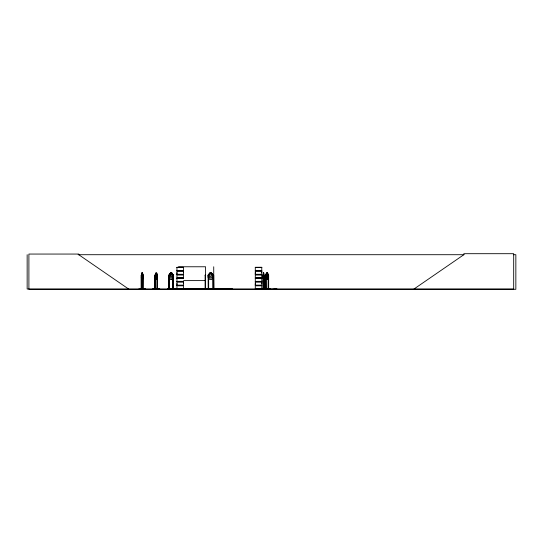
<?xml version="1.0" encoding="UTF-8"?>
<svg xmlns="http://www.w3.org/2000/svg" width="543" height="543" viewBox="0 0 543 543"><rect width="100%" height="100%" fill="white"/><g stroke="black" fill="none" stroke-linecap="round" stroke-linejoin="round"><path stroke-width="0.81" d="M176.95 285.17L176.95 281.987L183.425 281.987L183.419 285.17L176.95 285.17L176.957 283.582M176.95 274.283L176.95 271.106L183.425 271.106L183.419 274.283L176.95 274.283L176.957 272.695M183.419 283.582L183.419 281.987M183.419 272.695L183.419 271.106M255.291 285.17L255.291 281.987L261.767 281.987L261.76 285.17L255.291 285.17L255.298 283.582M255.291 274.283L255.291 271.106L261.767 271.106L261.76 274.283L255.291 274.283L255.298 272.695M261.76 283.582L261.76 281.987M261.76 272.695L261.76 271.106M216.419 288.754L208.661 288.652M263.138 275.097L263.362 281.742M263.749 279.543L263.362 279.543L263.043 277.33L263.274 275.009M263.145 275.036L263.416 272.959M263.274 275.104L263.694 275.158L264.007 277.371L263.694 279.543M141.547 275.063L141.146 275.179L141.234 289.012M142.958 275.063L142.857 289.012M263.932 275.111L264.251 289.012M263.362 275.213L263.145 277.222M263.633 275.158L263.939 277.222M172.986 275.063L172.837 289.012M263.369 275.179C263.803 268.208 263.796 281.912 263.369 275.179L263.117 277.188M208.655 275.097L208.661 289.012M212.808 289.012L212.734 274.982L213.223 275.179L211.532 273.02L209.829 273.02L208.125 275.179L208.193 289.012M263.688 273.02C264.434 279.306 262.615 279.299 263.362 273.02L263.742 273.02M260.579 289.005L271.066 289.012M263.145 277.33L263.633 280.324L263.844 277.371L263.688 275.213L263.307 275.213M141.94 273.02L141.648 276.821L142.422 278.125L142.795 275.179L142.51 273.02L141.886 273.02M263.633 281.742L263.952 279.53M169.389 275.05L169.368 289.012M152.624 288.754L159.717 288.754M181.606 288.971L181.566 288.509M268.48 275.179L267.516 273.034L267.991 276.821L267.353 278.125L266.708 278.125L266.056 276.821L266.056 275.179L266.545 273.02L267.556 273.02M263.369 289.005L263.369 280.059M175.817 288.971L184.199 288.978L175.823 288.733M141.927 272.959L141.363 275.179L141.323 289.012M142.47 279.543L143.108 277.351L142.524 279.543L141.879 279.543L141.295 277.351M170.4 273.02L169.667 276.821L170.645 278.125L171.622 278.125L172.586 276.821L171.859 273.02L170.373 273.02L168.907 275.179L168.859 289.012L168.832 275.179L170.373 272.959L171.887 272.959L173.366 275.158L173.326 289.012M169.335 275.152L168.887 275.158M167.434 288.978L174.649 288.944M167.468 288.754L170.135 288.733M170.122 288.971L167.468 288.944M156.662 279.489L157.572 277.351L156.676 279.543L155.821 279.543L154.999 277.33L155.882 279.489M209.829 273.02L208.974 275.179L208.974 276.821L210.121 278.125L211.254 278.125L212.374 276.821L212.374 275.179L211.532 273.02M178.946 288.971L179.095 288.584M266.572 279.543L265.575 277.33L265.541 275.158L266.532 272.959L267.577 272.959M265.771 275.179L265.724 289.012L265.588 275.158L266.572 272.959M267.529 279.543L268.527 277.33L268.561 275.158L267.529 272.959L266.532 279.543L267.577 279.543L268.48 277.33M171.832 279.489L173.366 277.351L171.853 279.543L170.346 279.543L168.941 277.33M213.29 277.351L211.56 279.543L209.802 279.543L208.071 277.351L208.071 275.158L209.802 272.959L211.56 272.959L213.29 275.158L213.351 288.978M263.26 280.032L263.436 278.6C263.769 283.602 263.776 273.156 263.436 277.955L263.219 276.611L263.267 289.012M255.278 277.996L261.774 278.125M270.794 288.978L255.278 289.005M413.997 289.012L463.844 254.708L463.844 253.696L513.685 253.696L513.685 289.012L27.15 289.012L27.15 254.708M208.587 275.152L208.139 275.179M78.111 254.708L464.102 254.708M513.305 254.708L515.85 254.708L515.85 289.304L28.901 289.304L28.901 254.056L78.749 254.056L78.749 254.708L128.589 289.012M178.525 266.769L205.573 266.769L205.532 289.012L205.471 288.509M176.943 267.271L183.432 267.271M255.291 267.271L261.774 267.271M176.957 267.59L183.419 267.59M255.298 267.59L261.76 267.59M176.903 270.685L183.466 270.685M255.251 270.685L261.814 270.685M176.903 270.882L183.466 270.882M255.251 270.882L261.814 270.882M263.362 272.959L263.749 272.959M267.231 273.305L266.864 273.305L266.545 275.179L266.864 276.991L267.516 276.143L267.183 273.305M176.903 274.507L183.466 274.507M255.251 274.507L261.814 274.507M176.903 274.704L183.466 274.704M255.251 274.704L261.814 274.704M155.257 274.982L155.196 288.971M157.3 274.982L157.232 289.012M169.348 275.009L169.28 289.012M265.812 274.982L265.846 289.012M268.194 274.982L268.194 289.012M141.295 275.158L141.879 272.959L142.524 272.959L143.087 275.179L143.047 289.012L142.666 288.509M142.7 275.179L143.108 275.158L143.108 277.351M265.541 275.158L266.036 275.179M268.201 275.152L268.663 275.179L268.663 289.012M268.514 275.158L268.48 289.012M155.278 275.179L154.85 275.179L154.85 289.012L154.823 288.509L155.284 288.509M157.124 275.179L157.124 276.821L156.574 278.125L156.024 278.125L155.468 276.821L155.882 273.02L156.71 273.02L157.124 275.179L157.572 275.158L157.572 277.351M205.078 275.179L205.573 275.179M213.732 275.179L213.908 289.012M176.957 277.907L183.419 277.907L183.419 274.928L176.95 274.928L176.95 277.989L183.432 277.989M255.298 277.907L261.76 277.907L261.76 274.928L255.291 274.928L255.291 277.989L261.774 277.989M176.943 278.159L183.432 278.125M183.432 278.287L176.943 278.274L176.957 281.349L183.425 281.349M176.957 278.471L183.419 278.471M255.298 278.471L261.76 278.471M183.595 280.609L205.573 280.609M176.903 281.573L183.466 281.573M255.251 281.573L261.814 281.573M263.307 281.688L263.688 281.688M176.903 281.769L183.466 281.769M255.251 281.769L261.814 281.769M263.301 281.742L263.694 281.742M176.903 285.387L183.466 285.387M255.251 285.387L261.814 285.387M176.903 285.584L183.466 285.584M255.251 285.584L261.814 285.584M157.531 288.509L157.056 288.509L157.076 289.012L157.103 278.43M168.785 288.509L169.368 288.509M172.742 288.509L173.326 288.509M178.084 288.584L232.194 288.584L232.194 289.012M263.409 288.509L263.084 289.012M263.932 288.509L264.278 288.509M265.575 288.509L266.084 288.509L265.921 289.012M268.201 288.509L268.704 288.509M145.415 288.754L138.77 289.012M175.029 288.727L184.878 289.012M189.819 288.727L191.869 289.012M205.023 288.652L206.143 289.012L205.105 288.944L205.111 275.179M275.002 288.727L276.869 288.727M205.105 288.747L206.177 288.747M255.298 288.788L270.781 288.971M171.853 272.959L173.366 275.158L172.789 275.179L172.742 289.012M205.105 288.944L205.173 288.509M142.47 272.959L143.033 275.179M141.363 277.33L141.927 279.543M178.986 288.944L178.946 288.509M183.432 288.985L183.419 285.808L176.95 285.808L176.95 288.876M263.694 272.959L264.061 289.012M274.582 289.012L272.627 289.012M268.547 288.509L268.547 289.012M268.398 275.179L268.33 289.012M266.036 277.616L266.07 289.012M264.149 275.179L264.142 289.012M263.912 274.996L263.966 289.012M263.117 274.996L263.192 276.801M263.104 280.059L263.199 289.012M261.767 288.876L261.767 285.808L255.291 285.808L255.291 288.876M231.182 288.584L231.182 289.012M215.035 288.584L215.035 289.012M214.03 288.584L214.03 289.012M213.732 266.769L213.725 289.012M213.168 288.509L213.168 289.012M212.7 288.509L212.7 289.012M208.553 288.509L208.553 289.012M208.084 288.509L208.084 289.012M205.621 288.509L205.621 289.012M205.023 288.509L205.023 289.012M189.419 289.012L187.43 289.012M185.72 289.012L185.373 289.012M181.953 288.509L181.973 289.012M181.79 288.509L181.796 289.012M181.715 288.509L181.695 289.012M181.192 288.509L181.281 289.012M181.111 288.509L181.158 289.012M181.063 288.509L181.043 289.012M180.88 288.509L180.873 289.012M180.758 288.509L180.765 289.012M180.649 288.509L180.724 289.012M180.622 288.652L180.622 289.012M179.489 288.509L179.57 289.012M179.468 288.509L179.468 289.012M179.319 288.509L179.292 289.012M178.891 288.509L178.885 289.012M178.593 288.509L178.633 289.012M178.532 288.509L178.484 289.012M178.416 288.509L178.389 289.012M178.314 288.509L178.335 289.012M178.179 288.509L178.192 289.012M178.097 288.509L178.084 289.012M177.989 288.509L177.921 289.012L177.873 288.509M173.19 275.179L173.19 289.012M173.129 288.509L173.115 289.012M172.952 288.509L172.939 289.012M169.158 288.509L169.172 289.012M168.982 288.509L168.995 289.012M157.518 289.012L157.524 275.158L156.676 272.959L155.821 272.959L154.999 275.179L155.006 289.012M157.327 275.179L157.327 289.012M155.081 275.179L155.081 276.801M155.081 278.43L155.108 289.012M142.816 288.509L142.789 289.012M142.7 276.801L142.687 289.012M141.492 289.012L141.105 288.509L141.126 289.012M141.472 275.179L141.472 289.012M263.47 275.498L263.579 279.19L263.416 275.498M142.13 273.305L142.32 276.991L142.076 273.305M156.153 273.305L155.882 276.143L156.432 276.991L156.717 275.179L156.106 273.305M170.882 273.305L170.407 276.143L171.364 276.991L171.859 275.179L171.364 273.305L170.848 273.305M210.385 273.305L209.836 276.143L210.385 276.991L210.956 276.991L211.532 275.179L210.956 273.305L210.385 273.305M183.432 267.4L176.943 267.4L176.957 270.468L183.425 270.468L183.425 267.4M261.774 267.394L255.291 267.4L255.298 270.468L261.767 270.468L261.767 267.4M261.774 278.267L255.291 278.267L255.298 281.349L261.767 281.349L261.767 278.287M179.665 288.978L179.699 288.509L179.726 289.012"/></g></svg>
